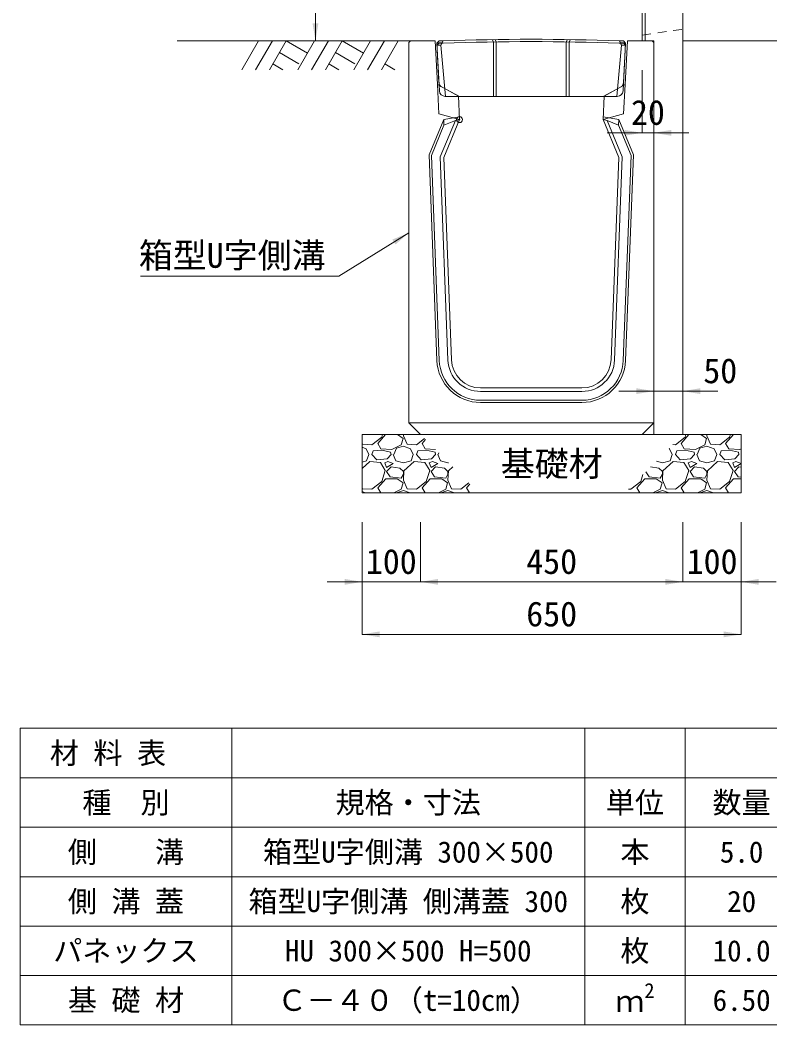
# Model space of a CAD drawing. Units: millimetres at full size. Extents: x 187207 to 255567, y 882048 to 905686.
# Drawn here: x 200878 to 202164, y 892378 to 894101 of the extents above; entities that cross this region are included whole.
import ezdxf
from ezdxf.enums import TextEntityAlignment as Align

# ---------------------------------------------------------------- set-up
doc = ezdxf.new("R2010")
doc.units = ezdxf.units.MM
doc.header["$LTSCALE"] = 20
doc.header["$PDMODE"] = 32
doc.header["$PDSIZE"] = 10
doc.linetypes.add('DASHED', pattern=[7.5, 6, -1.5])
doc.linetypes.add('USER2', pattern=[1.35, 0.75, -0.6])
for name, color, linetype, lineweight in [('0_2', 7, 'Continuous', 20), ('Defpoints_3', 8, 'Continuous', 0), ('パネックス', 2, 'Continuous', 13), ('基礎材', 7, 'Continuous', 15), ('寸法・材料表', 7, 'Continuous', 13), ('寸法線', 7, 'Continuous', 13), ('引出線', 4, 'Continuous', 13), ('箱型U字側溝', 2, 'Continuous', 9), ('ﾊｯﾁﾝｸﾞ', 7, 'Continuous', 5)]:
    doc.layers.add(name, color=color, linetype=linetype, lineweight=lineweight)
doc.styles.add('ＭＳ ゴシック', font='')
doc.styles.get('ＭＳ ゴシック').set_extended_font_data('MS Gothic')

# ---------------------------------------------------------------- blocks, each defined once
blk = doc.blocks.new('filled_arrow')
at = {"color": 0, "linetype": 'Continuous', "lineweight": -2}
blk.add_solid([(7.5, 1.25), (0, 0), (7.5, -1.25)], dxfattribs=at)

msp = doc.modelspace()

# ---------------------------------------------------------------- linework, layer by layer
at = {"layer": '0_2'}
msp.add_line((201547.37, 894065.37), (201147.37, 894065.37), dxfattribs=at)
at = {"layer": 'Defpoints_3'}
for p, q in [((200877.92, 892887.01), (202816.83, 892887.01)), ((200877.92, 892887.01), (200877.92, 892801.83)), ((201240.92, 892887.01), (201240.92, 892801.83)), ((201845.92, 892887.01), (201845.92, 892801.83)), ((202018.23, 892887.01), (202018.23, 892801.83))]:
    msp.add_line(p, q, dxfattribs=at)
at = {"layer": 'パネックス', "lineweight": 5}
msp.add_line((201949.37, 894565.37), (201949.37, 894065.37), dxfattribs=at)
at = {"layer": 'パネックス'}
for p, q in [((202014.37, 894565.37), (202014.37, 893390.37)), ((201944.37, 894065.37), (201944.37, 894560.37)), ((201944.37, 894065.37), (201944.37, 894110.37)), ((201964.37, 894065.37), (201944.37, 894065.37)), ((201964.37, 893390.37), (201964.37, 894065.37)), ((202014.37, 893390.37), (201964.37, 893390.37))]:
    msp.add_line(p, q, dxfattribs=at)
at = {"layer": 'パネックス', "linetype": 'USER2', "lineweight": 9}
msp.add_line((201944.37, 894075.37), (202014.37, 894085.37), dxfattribs=at)
at = {"layer": '基礎材'}
for p, q in [((201464.37, 893390.37), (202114.37, 893390.37)), ((201464.37, 893390.37), (201464.37, 893290.37)), ((202114.37, 893390.37), (202114.37, 893290.37)), ((201464.37, 893290.37), (202114.37, 893290.37))]:
    msp.add_line(p, q, dxfattribs=at)
at = {"layer": '寸法・材料表'}
for p, q in [((200877.92, 892801.83), (202816.83, 892801.83)), ((200877.92, 892801.83), (200877.92, 892378.33)), ((201240.92, 892801.83), (201240.92, 892378.33)), ((201845.92, 892801.83), (201845.92, 892378.33)), ((202018.23, 892801.83), (202018.23, 892378.33)), ((200877.92, 892717.13), (202816.83, 892717.13)), ((200877.92, 892632.43), (202816.83, 892632.43)), ((200877.92, 892547.73), (202816.83, 892547.73)), ((200877.92, 892463.03), (202816.83, 892463.03)), ((200877.92, 892378.33), (202816.83, 892378.33))]:
    msp.add_line(p, q, dxfattribs=at)
at = {"layer": '寸法線'}
for p, q in [((201384.37, 894065.37), (201384.37, 894565.37)), ((201497.37, 894065.37), (201384.37, 894065.37)), ((202014.37, 894065.37), (202329.81, 894065.37)), ((201944.37, 894015.37), (201944.37, 893907.78)), ((201964.37, 894015.37), (201964.37, 893907.78)), ((202024.37, 893907.78), (201884.37, 893907.78)), ((201904.37, 893464.89), (202074.37, 893464.89)), ((201964.37, 893415.37), (201964.37, 893464.89)), ((202014.37, 893415.37), (202014.37, 893464.89)), ((201464.37, 893240.37), (201464.37, 893137.9)), ((201464.37, 893240.37), (201464.37, 893047.93)), ((201564.37, 893240.37), (201564.37, 893137.9)), ((201564.37, 893240.37), (201564.37, 893137.9)), ((202014.37, 893240.37), (202014.37, 893137.9)), ((202014.37, 893240.37), (202014.37, 893137.9)), ((202114.37, 893240.37), (202114.37, 893137.9)), ((202114.37, 893240.37), (202114.37, 893047.93)), ((201404.37, 893137.9), (201624.37, 893137.9)), ((201564.37, 893137.9), (202014.37, 893137.9)), ((201954.37, 893137.9), (202174.37, 893137.9)), ((202114.37, 893047.93), (201464.37, 893047.93))]:
    msp.add_line(p, q, dxfattribs=at)
at = {"layer": '引出線'}
msp.add_lwpolyline([(201544.37, 893736.37), (201424.16, 893662.09), (201084.16, 893662.09)], dxfattribs=at)
at = {"layer": '箱型U字側溝'}
for p, q in [((201592.58, 894061.23), (201603.44, 894061.23)), ((201905.28, 894061.23), (201916.15, 894061.23)), ((201604.49, 893930.83), (201604.62, 893920.71)), ((201624.38, 893929.17), (201631.37, 893930.37)), ((201884.37, 893929.17), (201877.37, 893930.37)), ((201904.25, 893930.83), (201904.13, 893920.71)), ((201598.33, 893866.46), (201611.55, 893518.25)), ((201617.55, 893518.47), (201604.37, 893865.37)), ((201841.24, 893470.37), (201667.51, 893470.37)), ((201667.51, 893464.37), (201841.24, 893464.37)), ((201841.24, 893449.37), (201667.51, 893449.37)), ((201667.51, 893445.37), (201841.24, 893445.37)), ((201544.37, 893410.37), (201964.37, 893410.37))]:
    msp.add_line(p, q, dxfattribs=at)
at = {"layer": '箱型U字側溝', "lineweight": 18}
msp.add_line((201606.91, 893970.23), (201901.81, 893970.23), dxfattribs=at)
at = {"layer": '箱型U字側溝', "lineweight": 13}
msp.add_line((201841.24, 893470.37), (201667.51, 893470.37), dxfattribs=at)
for points in [[(201629.37, 893970.37), (201593.37, 893990.37), (201589.37, 894065.37), (201547.37, 894065.37), (201544.37, 894062.37), (201544.37, 893410.37), (201564.37, 893390.37), (201944.37, 893390.37), (201964.37, 893410.37), (201964.37, 894062.37), (201961.37, 894065.37), (201919.37, 894065.37), (201915.37, 893990.37), (201879.37, 893970.37), (201877.37, 893930.37), (201904.37, 893865.37), (201891.2, 893518.47)], [(201617.55, 893518.47), (201604.37, 893865.37), (201631.37, 893930.37), (201629.37, 893970.37)]]:
    msp.add_lwpolyline(points, dxfattribs=at)
at = {"layer": '箱型U字側溝', "lineweight": 18}
for points in [[(201596.15, 893994.19), (201592.58, 894061.23), (201596.36, 894065.23)], [(201603.36, 894065.23), (201596.36, 894065.23), (201592.58, 894061.23), (201596.92, 893979.69)], [(201911.8, 893979.69), (201916.15, 894061.23), (201912.36, 894065.23), (201905.36, 894065.23)], [(201912.36, 894065.23), (201916.15, 894061.23), (201912.57, 893994.19)], [(201907.24, 893985.87), (201877.46, 893970.23), (201631.27, 893970.23), (201601.49, 893985.87)]]:
    msp.add_lwpolyline(points, dxfattribs=at)
at = {"layer": '箱型U字側溝', "color": 5}
for points in [[(201596.36, 894062.32), (201601.74, 894062.23), (201599.58, 894058.23), (201592.73, 894058.34)], [(201912.36, 894062.32), (201906.98, 894062.23), (201909.15, 894058.23), (201915.99, 894058.34)]]:
    msp.add_lwpolyline(points, close=True, dxfattribs=at)
at = {"layer": '箱型U字側溝', "color": 5, "linetype": 'DASHED'}
for points in [[(201607.43, 893970.23), (201599.58, 894058.23), (201603.36, 894065.23)], [(201901.3, 893970.23), (201909.15, 894058.23), (201905.36, 894065.23)]]:
    msp.add_lwpolyline(points, dxfattribs=at)
at = {"layer": '箱型U字側溝'}
for points in [[(201687.3, 894067.64), (201689.36, 894063.67), (201689.36, 893970.23)], [(201694.36, 893970.23), (201694.36, 894063.75), (201692.3, 894067.72)], [(201814.36, 893970.23), (201814.36, 894063.75), (201816.42, 894067.72)], [(201819.36, 893970.23), (201819.36, 894063.67), (201821.42, 894067.64)], [(201604.37, 893865.37), (201631.37, 893930.37), (201631.12, 893935.4), (201604.49, 893930.83), (201579.18, 893869.9), (201592.56, 893517.52)], [(201596.56, 893517.68), (201583.21, 893869.17), (201604.67, 893920.83), (201624.38, 893929.17), (201598.33, 893866.46)], [(201916.18, 893517.52), (201929.56, 893869.9), (201904.25, 893930.83), (201877.63, 893935.4), (201877.37, 893930.37), (201904.37, 893865.37), (201891.2, 893518.47)], [(201897.2, 893518.25), (201910.42, 893866.46), (201884.37, 893929.17), (201904.13, 893920.71), (201925.53, 893869.17), (201912.19, 893517.68)]]:
    msp.add_lwpolyline(points, dxfattribs=at)
at = {"layer": '箱型U字側溝', "linetype": 'DASHED', "lineweight": 13}
for points in [[(201631.37, 893930.37), (201596.04, 893940.37), (201593.37, 893990.37)], [(201877.37, 893930.37), (201912.71, 893940.37), (201915.37, 893990.37)]]:
    msp.add_lwpolyline(points, dxfattribs=at)
at = {"layer": '箱型U字側溝', "lineweight": 18}
for centre, radius, start, end in [((201754.36, 890266.56), 3801.67, 87.72365, 92.27635), ((201606.14, 893994.72), 10, 183.05288, 242.29297), ((201902.59, 893994.72), 10, 297.70703, 356.94712), ((201606.91, 893980.23), 10, 183.05288, 270), ((201901.81, 893980.23), 10, 270, 356.94712)]:
    msp.add_arc(centre, radius, start, end, dxfattribs=at)
at = {"layer": '箱型U字側溝'}
for centre, radius, start, end in [((201754.36, 890266.56), 3797.67, 87.72245, 92.27755), ((201667.51, 893520.37), 75, 182.17474, 270), ((201667.51, 893520.37), 71, 182.17474, 270), ((201667.51, 893520.37), 56, 182.17474, 270), ((201667.51, 893520.37), 50, 182.17474, 270), ((201841.24, 893520.37), 50, 270, 357.82526), ((201841.24, 893520.37), 56, 270, 357.82526), ((201841.24, 893520.37), 71, 270, 357.82526), ((201841.24, 893520.37), 75, 270, 357.82526)]:
    msp.add_arc(centre, radius, start, end, dxfattribs=at)
at = {"layer": '箱型U字側溝', "lineweight": 13}
for centre, start, end in [((201667.51, 893520.37), 182.17474, 270), ((201841.24, 893520.37), 270, 357.82526)]:
    msp.add_arc(centre, 50, start, end, dxfattribs=at)
at = {"layer": '箱型U字側溝'}
msp.add_point((201631.37, 893930.37), dxfattribs=at)
at = {"layer": 'ﾊｯﾁﾝｸﾞ', "lineweight": 9}
for p, q in [((201286.81, 894065.37), (201258.17, 894015.75)), ((201310.44, 894065.37), (201281.79, 894015.75)), ((201334.06, 894065.37), (201305.41, 894015.75)), ((201334.06, 894065.37), (201370.63, 894044.26)), ((201382.81, 894065.37), (201354.17, 894015.75)), ((201406.44, 894065.37), (201377.79, 894015.75)), ((201430.06, 894065.37), (201401.41, 894015.75)), ((201430.06, 894065.37), (201466.62, 894044.26)), ((201478.81, 894065.37), (201450.16, 894015.75)), ((201502.43, 894065.37), (201473.79, 894015.75)), ((201526.06, 894065.37), (201497.41, 894015.75)), ((201322.64, 894045.59), (201356.05, 894026.3)), ((201418.63, 894045.59), (201452.05, 894026.3)), ((201311.21, 894025.8), (201328.63, 894015.75)), ((201407.21, 894025.8), (201424.63, 894015.75)), ((201503.21, 894025.8), (201520.63, 894015.75))]:
    msp.add_line(p, q, dxfattribs=at)
at = {"layer": 'ﾊｯﾁﾝｸﾞ'}
for p, q in [((201491.02, 893375.37), (201504.52, 893390.37)), ((201497.88, 893386.04), (201499.26, 893390.37)), ((201524.9, 893390.37), (201534.45, 893383.75)), ((201535.31, 893390.37), (201535.21, 893388.33)), ((202011.28, 893375.37), (202024.78, 893390.37)), ((202018.14, 893386.04), (202019.53, 893390.37)), ((202045.16, 893390.37), (202054.72, 893383.75)), ((202055.58, 893390.37), (202055.48, 893388.33)), ((202087.48, 893375.37), (202100.98, 893390.37)), ((202094.34, 893386.04), (202095.73, 893390.37)), ((201464.37, 893375.6), (201465.11, 893373.85)), ((201465.11, 893373.85), (201481.11, 893373.09)), ((201481.11, 893373.09), (201497.88, 893386.04)), ((201496.35, 893366.23), (201491.02, 893375.37)), ((201534.45, 893383.75), (201531.4, 893373.09)), ((201535.21, 893388.33), (201541.31, 893373.85)), ((201541.31, 893373.85), (201557.31, 893373.09)), ((201557.31, 893373.09), (201571.05, 893383.7)), ((201567.22, 893375.37), (201572.98, 893381.77)), ((201572.55, 893366.23), (201567.22, 893375.37)), ((201997.31, 893373.28), (202001.38, 893373.09)), ((202001.38, 893373.09), (202018.14, 893386.04)), ((202016.62, 893366.23), (202011.28, 893375.37)), ((202054.72, 893383.75), (202051.67, 893373.09)), ((202055.48, 893388.33), (202061.57, 893373.85)), ((202061.57, 893373.85), (202077.58, 893373.09)), ((202077.58, 893373.09), (202094.34, 893386.04)), ((202092.82, 893366.23), (202087.48, 893375.37)), ((201464.37, 893368.79), (201471.21, 893366.23)), ((201471.21, 893366.23), (201475.78, 893356.32)), ((201471.97, 893345.65), (201475.78, 893356.32)), ((201481.11, 893356.32), (201483.4, 893362.42)), ((201489.49, 893347.18), (201481.11, 893356.32)), ((201497.88, 893363.94), (201483.4, 893362.42)), ((201515.4, 893364.7), (201496.35, 893366.23)), ((201513.12, 893360.13), (201497.88, 893363.94)), ((201513.88, 893356.32), (201507.02, 893348.7)), ((201513.88, 893356.32), (201513.12, 893360.13)), ((201531.4, 893373.09), (201515.4, 893364.7)), ((201517.69, 893356.32), (201522.26, 893345.65)), ((201518.45, 893356.32), (201523.02, 893366.99)), ((201523.02, 893366.99), (201535.21, 893370.8)), ((201535.21, 893370.8), (201547.41, 893366.23)), ((201547.41, 893366.23), (201551.98, 893356.32)), ((201548.17, 893345.65), (201551.98, 893356.32)), ((201557.31, 893356.32), (201559.6, 893362.42)), ((201565.69, 893347.18), (201557.31, 893356.32)), ((201574.08, 893363.94), (201559.6, 893362.42)), ((201589.9, 893364.84), (201572.55, 893366.23)), ((201589.32, 893360.13), (201574.08, 893363.94)), ((201590.08, 893356.32), (201583.22, 893348.7)), ((201590.08, 893356.32), (201589.32, 893360.13)), ((201593.89, 893356.32), (201598.46, 893345.65)), ((201594.65, 893356.32), (201595.78, 893358.96)), ((201990.59, 893366.56), (201991.47, 893366.23)), ((201991.47, 893366.23), (201996.04, 893356.32)), ((201992.23, 893345.65), (201996.04, 893356.32)), ((202001.38, 893356.32), (202003.66, 893362.42)), ((202009.76, 893347.18), (202001.38, 893356.32)), ((202018.14, 893363.94), (202003.66, 893362.42)), ((202035.67, 893364.7), (202016.62, 893366.23)), ((202033.38, 893360.13), (202018.14, 893363.94)), ((202034.14, 893356.32), (202027.28, 893348.7)), ((202034.14, 893356.32), (202033.38, 893360.13)), ((202051.67, 893373.09), (202035.67, 893364.7)), ((202037.95, 893356.32), (202042.52, 893345.65)), ((202038.71, 893356.32), (202043.29, 893366.99)), ((202043.29, 893366.99), (202055.48, 893370.8)), ((202055.48, 893370.8), (202067.67, 893366.23)), ((202067.67, 893366.23), (202072.24, 893356.32)), ((202068.43, 893345.65), (202072.24, 893356.32)), ((202077.58, 893356.32), (202079.86, 893362.42)), ((202085.96, 893347.18), (202077.58, 893356.32)), ((202094.34, 893363.94), (202079.86, 893362.42)), ((202111.87, 893364.7), (202092.82, 893366.23)), ((202109.58, 893360.13), (202094.34, 893363.94)), ((202110.34, 893356.32), (202103.48, 893348.7)), ((202110.34, 893356.32), (202109.58, 893360.13)), ((202114.37, 893366.02), (202111.87, 893364.7)), ((202114.15, 893356.32), (202114.37, 893355.8)), ((201464.37, 893343.42), (201471.97, 893345.65)), ((201477.3, 893344.13), (201464.37, 893332.33)), ((201495.59, 893342.61), (201477.3, 893344.13)), ((201507.02, 893348.7), (201489.49, 893347.18)), ((201503.97, 893328.89), (201495.59, 893342.61)), ((201508.54, 893344.13), (201503.21, 893341.84)), ((201503.21, 893341.84), (201506.26, 893334.22)), ((201506.26, 893334.22), (201517.69, 893341.08)), ((201517.69, 893341.08), (201508.54, 893344.13)), ((201522.26, 893345.65), (201535.21, 893341.84)), ((201535.21, 893341.84), (201548.17, 893345.65)), ((201553.5, 893344.13), (201535.98, 893328.13)), ((201571.79, 893342.61), (201553.5, 893344.13)), ((201583.22, 893348.7), (201565.69, 893347.18)), ((201580.17, 893328.89), (201571.79, 893342.61)), ((201584.74, 893344.13), (201579.41, 893341.84)), ((201579.41, 893341.84), (201582.46, 893334.22)), ((201582.46, 893334.22), (201593.89, 893341.08)), ((201593.89, 893341.08), (201584.74, 893344.13)), ((201598.46, 893345.65), (201611.41, 893341.84)), ((201611.41, 893341.84), (201612.56, 893342.18)), ((201968.92, 893344.89), (201979.28, 893341.84)), ((201979.28, 893341.84), (201992.23, 893345.65)), ((201997.57, 893344.13), (201980.04, 893328.13)), ((202015.85, 893342.61), (201997.57, 893344.13)), ((202027.28, 893348.7), (202009.76, 893347.18)), ((202024.24, 893328.89), (202015.85, 893342.61)), ((202028.81, 893344.13), (202023.47, 893341.84)), ((202023.47, 893341.84), (202026.52, 893334.22)), ((202026.52, 893334.22), (202037.95, 893341.08)), ((202037.95, 893341.08), (202028.81, 893344.13)), ((202042.52, 893345.65), (202055.48, 893341.84)), ((202055.48, 893341.84), (202068.43, 893345.65)), ((202073.77, 893344.13), (202056.24, 893328.13)), ((202092.05, 893342.61), (202073.77, 893344.13)), ((202103.48, 893348.7), (202085.96, 893347.18)), ((202100.44, 893328.89), (202092.05, 893342.61)), ((202105.01, 893344.13), (202099.67, 893341.84)), ((202099.67, 893341.84), (202102.72, 893334.22)), ((202102.72, 893334.22), (202114.15, 893341.08)), ((202114.15, 893341.08), (202105.01, 893344.13)), ((201497.88, 893309.84), (201503.97, 893328.89)), ((201513.88, 893334.99), (201506.26, 893327.37)), ((201506.26, 893327.37), (201512.35, 893318.22)), ((201529.12, 893332.7), (201513.88, 893334.99)), ((201535.21, 893327.37), (201529.12, 893332.7)), ((201531.4, 893315.94), (201535.21, 893322.79)), ((201535.98, 893328.13), (201535.21, 893312.13)), ((201535.21, 893322.79), (201535.21, 893327.37)), ((201574.08, 893309.84), (201580.17, 893328.89)), ((201590.08, 893334.99), (201582.46, 893327.37)), ((201582.46, 893327.37), (201588.55, 893318.22)), ((201605.32, 893332.7), (201590.08, 893334.99)), ((201611.41, 893327.37), (201605.32, 893332.7)), ((201607.6, 893315.94), (201611.41, 893322.79)), ((201612.18, 893328.13), (201611.41, 893312.13)), ((201611.41, 893322.79), (201611.41, 893327.37)), ((201619.72, 893335.02), (201612.18, 893328.13)), ((201941.94, 893309.84), (201945.74, 893321.71)), ((201950.75, 893326.72), (201956.42, 893318.22)), ((201973.18, 893332.7), (201958.88, 893334.85)), ((201979.28, 893327.37), (201973.18, 893332.7)), ((201975.47, 893315.94), (201979.28, 893322.79)), ((201980.04, 893328.13), (201979.28, 893312.13)), ((201979.28, 893322.79), (201979.28, 893327.37)), ((202018.14, 893309.84), (202024.24, 893328.89)), ((202034.14, 893334.99), (202026.52, 893327.37)), ((202026.52, 893327.37), (202032.62, 893318.22)), ((202049.38, 893332.7), (202034.14, 893334.99)), ((202055.48, 893327.37), (202049.38, 893332.7)), ((202051.67, 893315.94), (202055.48, 893322.79)), ((202056.24, 893328.13), (202055.48, 893312.13)), ((202055.48, 893322.79), (202055.48, 893327.37)), ((202094.34, 893309.84), (202100.44, 893328.89)), ((202110.34, 893334.99), (202102.72, 893327.37)), ((202102.72, 893327.37), (202108.82, 893318.22)), ((202114.37, 893334.38), (202110.34, 893334.99)), ((201481.11, 893296.89), (201497.88, 893309.84)), ((201491.02, 893299.17), (201504.73, 893314.41)), ((201504.73, 893314.41), (201524.55, 893314.41)), ((201512.35, 893318.22), (201531.4, 893315.94)), ((201524.55, 893314.41), (201534.45, 893307.55)), ((201534.45, 893307.55), (201531.4, 893296.89)), ((201535.21, 893312.13), (201541.31, 893297.65)), ((201557.31, 893296.89), (201574.08, 893309.84)), ((201567.22, 893299.17), (201580.93, 893314.41)), ((201580.93, 893314.41), (201600.75, 893314.41)), ((201588.55, 893318.22), (201607.6, 893315.94)), ((201600.75, 893314.41), (201610.65, 893307.55)), ((201610.65, 893307.55), (201607.6, 893296.89)), ((201611.41, 893312.13), (201617.51, 893297.65)), ((201633.51, 893296.89), (201647.25, 893307.5)), ((201643.42, 893299.17), (201649.18, 893305.57)), ((201925.18, 893296.89), (201941.94, 893309.84)), ((201935.08, 893299.17), (201948.8, 893314.41)), ((201948.8, 893314.41), (201968.61, 893314.41)), ((201956.42, 893318.22), (201975.47, 893315.94)), ((201968.61, 893314.41), (201978.52, 893307.55)), ((201978.52, 893307.55), (201975.47, 893296.89)), ((201979.28, 893312.13), (201985.37, 893297.65)), ((202001.38, 893296.89), (202018.14, 893309.84)), ((202011.28, 893299.17), (202025, 893314.41)), ((202025, 893314.41), (202044.81, 893314.41)), ((202032.62, 893318.22), (202051.67, 893315.94)), ((202044.81, 893314.41), (202054.72, 893307.55)), ((202054.72, 893307.55), (202051.67, 893296.89)), ((202055.48, 893312.13), (202061.57, 893297.65)), ((202077.58, 893296.89), (202094.34, 893309.84)), ((202087.48, 893299.17), (202101.2, 893314.41)), ((202101.2, 893314.41), (202114.37, 893314.41)), ((202108.82, 893318.22), (202114.37, 893317.56)), ((201464.37, 893299.4), (201465.11, 893297.65)), ((201464.37, 893292.59), (201470.29, 893290.37)), ((201465.11, 893297.65), (201481.11, 893296.89)), ((201496.15, 893290.37), (201491.02, 893299.17)), ((201531.4, 893296.89), (201518.97, 893290.37)), ((201522.84, 893290.37), (201523.02, 893290.79)), ((201523.02, 893290.79), (201535.21, 893294.6)), ((201535.21, 893294.6), (201546.49, 893290.37)), ((201541.31, 893297.65), (201557.31, 893296.89)), ((201572.35, 893290.37), (201567.22, 893299.17)), ((201607.6, 893296.89), (201595.17, 893290.37)), ((201599.04, 893290.37), (201599.22, 893290.79)), ((201599.22, 893290.79), (201611.41, 893294.6)), ((201611.41, 893294.6), (201622.69, 893290.37)), ((201617.51, 893297.65), (201633.51, 893296.89)), ((201648.55, 893290.37), (201643.42, 893299.17)), ((201921.11, 893297.08), (201925.18, 893296.89)), ((201940.22, 893290.37), (201935.08, 893299.17)), ((201975.47, 893296.89), (201963.03, 893290.37)), ((201966.91, 893290.37), (201967.09, 893290.79)), ((201967.09, 893290.79), (201979.28, 893294.6)), ((201979.28, 893294.6), (201990.56, 893290.37)), ((201985.37, 893297.65), (202001.38, 893296.89)), ((202016.42, 893290.37), (202011.28, 893299.17)), ((202051.67, 893296.89), (202039.23, 893290.37)), ((202043.11, 893290.37), (202043.29, 893290.79)), ((202043.29, 893290.79), (202055.48, 893294.6)), ((202055.48, 893294.6), (202066.76, 893290.37)), ((202061.57, 893297.65), (202077.58, 893296.89)), ((202092.62, 893290.37), (202087.48, 893299.17))]:
    msp.add_line(p, q, dxfattribs=at)

# ---------------------------------------------------------------- block references
at = {"layer": '寸法線', "xscale": 4, "yscale": 4}
for p, rotation in [((201384.37, 894065.37), 90), ((201944.37, 893907.78), 180), ((201964.37, 893464.89), 180), ((201464.37, 893137.9), 180), ((202014.37, 893137.9), 180), ((202014.37, 893137.9), 180), ((202114.37, 893047.93), 180)]:
    msp.add_blockref('filled_arrow', p, dxfattribs=dict(at, rotation=rotation))
for p in [(201964.37, 893907.78), (202014.37, 893464.89), (201564.37, 893137.9), (201564.37, 893137.9), (202114.37, 893137.9), (201464.37, 893047.93)]:
    msp.add_blockref('filled_arrow', p, dxfattribs=at)
at = {"layer": '引出線', "xscale": 4, "yscale": 4, "rotation": 211.7}
msp.add_blockref('filled_arrow', (201544.37, 893736.37), dxfattribs=at)

# ---------------------------------------------------------------- texts
at = {"layer": '寸法・材料表', "style": 'ＭＳ ゴシック'}
msp.add_text('\u3000材 料 表', height=36.55, dxfattribs=at).set_placement((200879.08, 892844.42), align=Align.MIDDLE_LEFT)
for s, p in [('種\u3000別', (201059.42, 892759.48)), ('規格・寸法', (201543.42, 892759.48)), ('単位', (201932.07, 892759.48)), ('数量', (202115.03, 892759.48)), ('側\u3000\u3000溝', (201059.42, 892674.78)), ('箱型U字側溝 300×500', (201543.42, 892674.78)), ('本', (201932.07, 892674.78)), ('5.0', (202115.03, 892674.78)), ('側 溝 蓋', (201059.42, 892590.08)), ('箱型U字側溝 側溝蓋 300', (201543.42, 892590.08)), ('枚', (201932.07, 892590.08)), ('20', (202115.03, 892590.08)), ('枚', (201932.07, 892505.38)), ('パネックス', (201059.42, 892505.38)), ('HU 300×500 H=500', (201543.42, 892505.38)), ('10.0', (202115.03, 892505.38)), ('基 礎 材', (201059.42, 892420.68)), ('Ｃ－４０（t=10cm）', (201543.42, 892420.68)), ('6.50', (202115.03, 892420.68))]:
    msp.add_text(s, height=36.55, dxfattribs=at).set_placement(p, align=Align.MIDDLE_CENTER)
for s, height, p in [('2', 25.59, (201948.28, 892416.71)), ('ｍ', 36.55, (201898.42, 892389.76))]:
    msp.add_text(s, height=height, dxfattribs=at).set_placement(p, align=Align.BOTTOM_LEFT)
at = {"layer": '寸法線', "style": 'ＭＳ ゴシック'}
for s, p in [('20', (201954.37, 893942.78)), ('50', (202078.39, 893499.89)), ('基礎材', (201789.39, 893340.37)), ('100', (201514.37, 893172.9)), ('450', (201789.37, 893172.9)), ('100', (202064.37, 893172.9)), ('650', (201789.37, 893082.93))]:
    msp.add_text(s, height=42.72, dxfattribs=at).set_placement(p, align=Align.MIDDLE_CENTER)
at = {"layer": '引出線', "style": 'ＭＳ ゴシック'}
msp.add_text('箱型U字側溝', height=42.72, dxfattribs=at).set_placement((201241.66, 893719.06), align=Align.TOP_CENTER)

doc.saveas('drawing.dxf')
